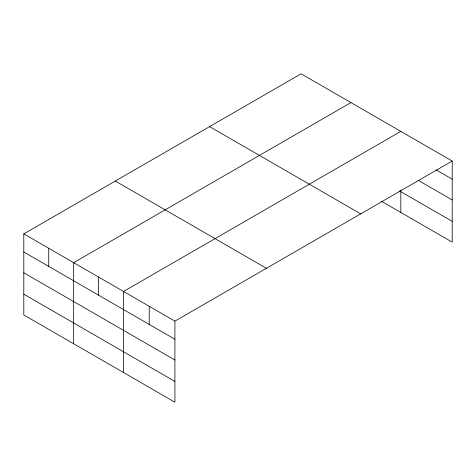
<?xml version="1.0" encoding="UTF-8"?>
<svg xmlns="http://www.w3.org/2000/svg" width="476" height="476" viewBox="0 0 476 476"><rect width="100%" height="100%" fill="white"/><g stroke="black" fill="none" stroke-linecap="round" stroke-linejoin="round"><path stroke-width="0.71" d="M452.2 161.043L301.088 73.798L23.8 233.883L23.8 314.957L174.912 402.202L174.912 321.127L452.2 161.043L452.2 242.117L381.639 201.378M350.955 102.584L73.667 262.675L73.667 343.749M400.822 131.376L123.534 291.467L123.534 372.541M436.147 169.884L452.2 179.155M418.16 180.279L452.2 199.932M399.542 190.935L452.2 221.34M209.583 126.622L360.695 213.873M115.305 181.053L266.417 268.297M23.8 233.883L174.912 321.127M23.8 252L174.912 339.245M23.8 272.778L174.912 360.023M23.8 294.18L174.912 381.431M400.822 190.198L400.822 212.451M149.226 306.3L149.226 324.412M98.603 277.068L98.603 295.185M48.736 248.282L48.736 266.393"/></g></svg>
